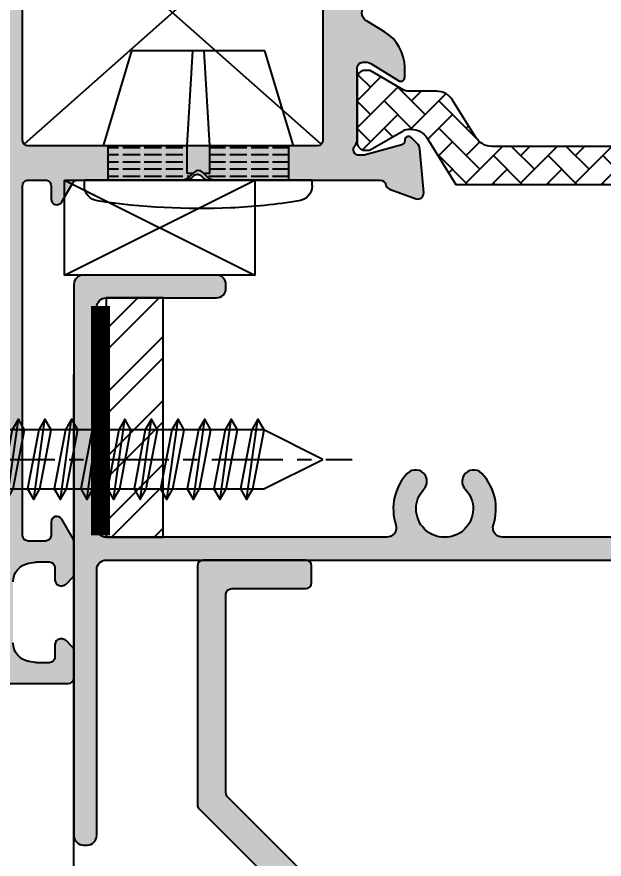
# Model space of a CAD drawing. Extents: x -160106 to 966792, y -663931 to 1550022.
# Drawn here: x -32139.57 to -32108.68, y -85884.49 to -85840.17 of the extents above; entities that cross this region are included whole.
import ezdxf
from ezdxf.enums import TextEntityAlignment as Align

# ---------------------------------------------------------------- set-up
doc = ezdxf.new("R2010")
doc.units = 0
doc.linetypes.add('CENTER', pattern=[2, 1.25, -0.25, 0.25, -0.25])
doc.linetypes.add('HIDDEN', pattern=[0.375, 0.25, -0.125])
for name, color, linetype in [('!ZN1-填充-8', 8, 'Continuous'), ('!ZN4-辅助材料-1', 1, 'Continuous'), ('!ZN4-配件-11', 11, 'Continuous'), ('!ZN5-钢材投影-40', 40, 'Continuous'), ('!ZN5-铝材断面-6', 6, 'Continuous'), ('112铝材投影', 112, 'Continuous'), ('型材截面颜色', 253, 'Continuous')]:
    doc.layers.add(name, color=color, linetype=linetype)
doc.styles.add('DHTEXT-1', font='ROMANS.shx', dxfattribs={"width": 0.7, "bigfont": 'CHINESE.shx'})

# ---------------------------------------------------------------- blocks, each defined once
blk = doc.blocks.new('20210709173109')
at = {"layer": '!ZN1-填充-8'}
h = blk.add_hatch(dxfattribs=at)
h.set_pattern_fill('AR-HBONE', color=256, scale=0.01, style=0)
h.set_pattern_definition([(45, (-38.46577697542307, -164.7075713389904), (1.4210854715202e-16, 1.436840979371065), [3.048, -1.016]), (135, (-37.74735697542565, -163.989151338993), (1.4210854715202e-16, 1.436840979371065), [3.048, -1.016])])
h.paths.add_polyline_path([(-2.566025403782987, 0.9999999999990905), (-2.830654999070248, 0.9999999999990905, -0.2586175843559005), (-3.678703095225501, 1.470080735768533), (-5.197085171057552, 3.900000000000546), (-12, 3.900000000000546), (-18.80291482893881, 3.900000000000546), (-20.32129690477086, 1.470080735768533, -0.2586175843558819), (-21.16934500092975, 1.000000000002728), (-21.43397459621701, 1.000000000002728), (-23.31602540378299, 2.086602540380227, 2.300105966801741), (-23.28311228011808, 1.944094598441552, 0.7158860915958625), (-24, 1.699999999999818), (-24, -1.699999999997999, 0.7158860915958611), (-23.28311228011808, -1.944094598439733, -0.4347625780873837), (-23.31602540378299, -2.086602540378408), (-21.43397459621701, -0.9999999999972715), (-19.82489121735125, -0.9999999999972715, 0.2586175843559044), (-18.976843121196, -0.5299192642314665), (-17.75220009006443, 1.429919264234741, -0.2586175843558783), (-16.90415199390918, 1.900000000000546), (-12, 1.900000000000546), (-7.095848006090819, 1.900000000000546, -0.2586175843559137), (-6.247799909931928, 1.429919264234741), (-5.023156878804002, -0.5299192642314665, 0.2586175843559005), (-4.175108782645111, -1.000000000000909), (-2.566025403782987, -1.000000000000909), (-0.6839745962133748, -2.086602540378408, 2.300105966800098), (-0.7168877198819246, -1.944094598439733, 0.7158860915957164), (0, -1.699999999997999), (0, 1.699999999999818, 0.7158860915958358), (-0.7168877198819246, 1.944094598441552, -0.4347625780870775), (-0.6839745962133748, 2.086602540380227)])
at = {"layer": '!ZN4-辅助材料-1'}
blk.add_lwpolyline([(-0.6839745962133748, -2.086602540377498), (-2.450000000001864, -1.066987298107051, 0.1316524975867477), (-2.700000000000728, -1), (-4.175108782645111, -1, -0.2586175843568374), (-5.023156878804002, -0.529919264230557), (-6.247799909934201, 1.429919264234286, 0.2586175843560148), (-7.095848006090819, 1.900000000001455), (-12, 1.900000000001455), (-16.90415199390918, 1.900000000001455, 0.2586175843555005), (-17.75220009006443, 1.42991926423565), (-18.97684312119554, -0.5299192642310118, -0.2586175843555006), (-19.82489121735125, -0.999999999996362), (-21.29999999999927, -0.999999999996362, 0.1316524975876729), (-21.54999999999927, -1.066987298105232), (-23.31602540378492, -2.086602540374315, -0.1316524975903822), (-23.3660254037859, -2.099999999998545), (-23.59999999999854, -2.099999999997181, -0.414213562373095), (-24, -1.69999999999709), (-23.99999999999864, 1.700000000000728, -0.4142135623730949), (-23.59999999999854, 2.100000000002183), (-23.3660254037859, 2.100000000002183, -0.1316524975950086), (-23.31602540378333, 2.086602540380682), (-21.54999999999927, 1.06698729810887, 0.1316524975867476), (-21.29999999999927, 1.000000000003638), (-21.16934500092975, 1.000000000003638, 0.2586175843560147), (-20.32129690477313, 1.470080735770807), (-18.80291482893881, 3.900000000001455), (-12, 3.900000000001455), (-5.197085171057552, 3.900000000001455), (-3.678703095225501, 1.470080735769443, 0.2586175843563233), (-2.830654999070248, 1), (-2.700000000000728, 1, 0.1316524975876729), (-2.450000000000273, 1.066987298107961), (-0.6839745962133748, 2.086602540381136, -0.1316524975823692), (-0.6339745962141023, 2.099999999999909), (-0.3999999999978172, 2.100000000002183, -0.4142135623730951), (2.273736754432321e-12, 1.700000000000728), (0, -1.69999999999709, -0.414213562373095), (-0.3999999999978172, -2.099999999997181), (-0.6339745962141023, -2.099999999998545, -0.1316524975869957)], format="xyb", close=True, dxfattribs=at)
blk = doc.blocks.new('CX13448X')
at = {"layer": '型材截面颜色', "ltscale": 15}
h = blk.add_hatch(color=256, dxfattribs=at)
h.dxf.hatch_style = 1
edge = h.paths.add_edge_path(flags=16)
edge.add_line((0.3000000000029104, -7), (15.5000000001528, -7.000000000000002))
edge.add_arc((15.50000000015643, -6.699999999998909), 0.3000000000010914, 269.999999999175, 359.9999999991749)
edge.add_line((15.80000000015571, -6.700000000004366), (15.80000000015707, 6.700000000004366))
edge.add_arc((15.50000000016007, 6.700000000002547), 0.2999999999992724, 360.0000000005645, 450.0000000005645)
edge.add_line((15.50000000015643, 7), (0.3000000000065484, 7.000000000000002))
edge.add_arc((0.3000000000029104, 6.700000000000728), 0.2999999999992724, 449.9999999991749, 539.999999999175)
edge.add_line((3.637978807091713e-12, 6.700000000004366), (2.272095727701607e-12, -6.700000000004366))
edge.add_arc((0.2999999999992724, -6.700000000000728), 0.2999999999992724, 180.0000000005645, 270.0000000005645)
edge = h.paths.add_edge_path()
edge.add_arc((17.10000000106811, -6.670849738133256), 0.4999999990903793, 318.5903778461815, 360.0000000200885)
edge.add_arc((17.10000000106811, -6.670849738133256), 0.4999999990905053, 318.59037784618147, 360.00000002008846, ccw=False)
edge.add_arc((17.70000000015716, -7.19999999999709), 0.2999999999943072, 498.5903778998151, 629.9999999998697)
edge.add_line((17.70000000015716, -7.499999999992724), (17.83417375136196, -7.49999999999303))
edge.add_arc((17.83417375137651, -6.99999999996362), 0.5000000000291038, 269.9999999982022, 284.9999999974568)
edge.add_line((17.96358327391499, -7.482962913141819), (19.95570195740705, -6.949176320666975))
edge.add_arc((19.90393814839263, -6.755991155418087), 0.1999999999903862, 284.9999999984442, 368.0465667588496)
edge.add_arc((20.30000000017026, -6.699999999897045), 0.1999999999240962, 44.99999998291992, 188.0465667846159, ccw=False)
edge.add_line((20.44142135639413, -6.558578643756846), (20.75370126542768, -6.870858552791816))
edge.add_arc((20.40014787481778, -7.2244119433999), 0.5000000000232364, 365.00000000097833, 404.9999999997223, ccw=False)
edge.add_line((20.89824522388517, -7.180834072016296), (21.09885840958511, -9.473853277173932))
edge.add_arc((20.80000000015571, -9.499999999994543), 0.2999999999995347, 249.9999999991771, 364.9999999992583, ccw=False)
edge.add_line((20.69739395715442, -9.781907786229567), (19.2973939571614, -9.272349458268309))
edge.add_arc((19.39999999978681, -8.990441672565794), 0.299999999370298, 190.5210767381537, 250.000000032265, ccw=False)
edge.add_arc((18.81008731799739, -9.099999999996726), 0.3000000000032689, 370.5210768279933, 449.9999999991749)
edge.add_line((18.81008731800102, -8.799999999993815), (9.748517285479465, -8.79999999999504))
edge.add_arc((9.748517285483103, -8.499999999985448), 0.3000000000101863, 225.000000000361, 269.9999999991749, ccw=False)
edge.add_line((9.536385251121828, -8.712132034350361), (9.412121182144174, -8.58786796537578))
edge.add_arc((9.19998914752432, -8.799999999990177), 0.3000000003702247, 404.9999999993784, 495.0000000006067)
edge.add_line((8.987857112904749, -8.587867965376063), (8.863593043930168, -8.712132034350079))
edge.add_arc((8.651461009569175, -8.499999999985448), 0.3000000000100832, 270.0000000005645, 314.9999999993784, ccw=False)
edge.add_line((8.651461009572813, -8.799999999995634), (0.3000000000029104, -8.799999999996654))
edge.add_arc((0.3000000000065484, -9.099999999998545), 0.3000000000029104, 450.0000000005645, 539.9999999998697)
edge.add_line((3.637978807091713e-12, -9.099999999998545), (8.593476778635004e-12, -13.32032163476106))
edge.add_arc((0.2999999999992724, -13.3203216347647), 0.2999999999919964, 539.999999999175, 625.000000002151)
edge.add_line((0.2738532771872997, -13.6191800441884), (0.7433855323651162, -13.6602587936715))
edge.add_arc((0.6998076609779673, -14.1583561427251), 0.5000000000081111, 360.00000000007816, 444.9999999984081, ccw=False)
edge.add_line((1.199807660985243, -14.15835614272328), (1.199807660985148, -14.20019055570992))
edge.add_arc((0.6998076609816053, -14.20019055570992), 0.500000000003638, 270.0000000011204, 359.9999999998697, ccw=False)
edge.add_line((0.6998076609888813, -14.70019055571174), (-1.800192339011119, -14.70019055571152))
edge.add_arc((-1.800192339011119, -15.00019055571465), 0.3000000000029104, 449.9999999998697, 539.9999999988275)
edge.add_line((-2.100192339014029, -15.00019055570738), (-2.100192339012211, -17.40019055570883))
edge.add_arc((-2.400192339009664, -17.40019055571429), 0.2999999999992724, 270.0000000005645, 360.00000000091194, ccw=False)
edge.add_line((-2.400192339009664, -17.70019055571174), (-2.800192339011119, -17.70019055571265))
edge.add_arc((-2.800192338945635, -16.95019055591547), 0.7499999997962732, 124.84990459054961, 269.9999999951451, ccw=False)
edge.add_arc((-3.400192339013302, -16.08850615923075), 0.2999999999999152, 304.8499045927399, 359.9999999977853)
edge.add_line((-3.100192339014029, -16.08850615924166), (-3.100192339012263, -15.31187495217455))
edge.add_arc((-3.400192338824127, -15.31187495259292), 0.2999999998137355, 360.0000000797721, 415.1500954802883)
edge.add_arc((-2.800192339014757, -14.45019055571356), 0.7499999999953874, 89.99999999959181, 235.1500954045641, ccw=False)
edge.add_line((-2.800192339007481, -13.70019055571902), (-2.299999999991996, -13.70019055571106))
edge.add_arc((-2.299999999999272, -13.2001905557081), 0.500000000003638, 270.0000000007035, 359.9999999996613)
edge.add_line((-1.799999999995634, -13.20019055571174), (-1.799999999987897, 34.99999999999272))
edge.add_arc((-1.499999999992724, 34.99999999999818), 0.2999999999956344, 89.99999999986971, 180.0000000009119, ccw=False)
edge.add_line((-1.499999999992724, 35.29999999999563), (2.399999990229844, 35.29999999999586))
edge.add_arc((2.399999990229844, 34.99999999999454), 0.3000000000010914, 359.99999999952234, 449.9999999998697, ccw=False)
edge.add_line((2.699999990229117, 34.99999999999272), (2.699999990233151, 33.57426406870945))
edge.add_arc((2.399999990208016, 33.57426406871855), 0.3000000000247383, 315.0000000015893, 359.99999999813275, ccw=False)
edge.add_line((2.612132024587481, 33.36213203435182), (2.287867955877291, 33.0378679656431))
edge.add_arc((2.075735921516753, 33.25000000000909), 0.3000000000100832, 270.0000000005645, 314.9999999993784, ccw=False)
edge.add_line((2.075735921520391, 32.94999999999891), (1.999999990235665, 32.94999999999726))
edge.add_arc((1.999999990228389, 33.24999999999272), 0.2999999999956344, 179.9999999998697, 270.00000000125937, ccw=False)
edge.add_line((1.699999990232754, 33.24999999999272), (1.699999990212405, 33.89999999999418))
edge.add_arc((1.399999990222568, 33.90000000000509), 0.2999999999919964, 359.9999999977853, 449.9999999977853)
edge.add_line((1.399999990233482, 34.19999999999709), (0.7437794071629469, 34.19999999999676))
edge.add_arc((0.743779407144757, 33.70000000031359), 0.4999999996834958, 449.9999999982022, 460.0079798054889)
edge.add_line((0.6568867402129399, 34.19239177940472), (0.3262146563246043, 34.13403788224134))
edge.add_arc((0.4999999902320269, 33.14925432342716), 0.9999999999976827, 460.0079798014438, 539.999999999974)
edge.add_line((-0.5000000097643351, 33.14925432342716), (-0.5000000097788839, 29.95078068236035))
edge.add_arc((0.4999999902247509, 29.95078068236762), 1.000000000003638, 180.0000000003908, 259.9920201989838)
edge.add_line((0.326214656324737, 28.96599712354509), (0.6568867402128072, 28.90764322639113))
edge.add_arc((0.743779407148395, 29.40003500548119), 0.4999999996836761, 259.9920201942506, 270.0000000015372)
edge.add_line((0.7437794071593089, 28.90003500579769), (1.399999990229844, 28.90003500579802))
edge.add_arc((1.399999990233482, 29.2000350058006), 0.3000000000029104, 269.9999999998697, 359.9999999998697)
edge.add_line((1.699999990232754, 29.2000350058006), (1.699999990234232, 29.85003500579478))
edge.add_arc((1.999999990235665, 29.85003500579478), 0.3000000000029104, 89.99999999986971, 179.9999999998697, ccw=False)
edge.add_line((1.999999990235665, 30.15003500579769), (2.075735921520391, 30.15003500579934))
edge.add_arc((2.075735921516753, 29.85003500578932), 0.3000000000101863, 405.000000000361, 449.999999999175, ccw=False)
edge.add_line((2.287867955878028, 30.06216704015242), (2.612132024579468, 29.73790297144222))
edge.add_arc((2.399999990204378, 29.5257709370635), 0.3000000000306627, 360.00000000403855, 405.000000000361, ccw=False)
edge.add_line((2.699999990236392, 29.52577093708533), (2.699999990232558, 27.83926549035095))
edge.add_arc((2.399999990244396, 27.83926549035095), 0.2999999999883585, 329.99999999831596, 359.9999999998697, ccw=False)
edge.add_line((2.659807611365977, 27.6892654903495), (2.059807611368707, 26.65003500579905))
edge.add_arc((1.799999990234937, 26.80003500579551), 0.2999999999955427, 179.9999999991749, 330.00000000026074, ccw=False)
edge.add_line((1.499999990235665, 26.80003500579915), (1.499999990229981, 27.50003500579624))
edge.add_arc((1.199999990225479, 27.50003500579442), 0.3000000000065484, 360.0000000005645, 449.9999999998697)
edge.add_line((1.199999990225479, 27.80003500580096), (0.2999999902167474, 27.80003500580665))
edge.add_arc((0.2999999902349373, 27.50003500580715), 0.2999999999992724, 450.0000000033438, 540.0000000019542)
edge.add_line((-9.764335118234158e-09, 27.50003500579624), (-9.769794419393162e-09, 9.099999999998545))
edge.add_arc((0.2999999902276613, 9.099999999996726), 0.2999999999992724, 539.9999999995222, 630.0000000005646)
edge.add_line((0.2999999902312993, 8.799999999995634), (1.199999990225479, 8.799999999997226))
edge.add_arc((1.199999990232754, 9.099999999993088), 0.2999999999956344, 269.9999999984801, 359.9999999998697)
edge.add_line((1.499999990228389, 9.099999999991269), (1.499999990237256, 9.799999999995634))
edge.add_arc((1.799999990238575, 9.799999999991996), 0.2999999999992724, 390.00000000163124, 539.9999999991749, ccw=False)
edge.add_line((2.059807611367432, 9.949999999998909), (2.63715788055697, 8.949999999997596))
edge.add_arc((2.896965501662635, 9.099999999991269), 0.299999999972579, 210.0000000016097, 270.0000000054281)
edge.add_line((2.896965501691739, 8.800000000019281), (8.651461009569175, 8.800000000011654))
edge.add_arc((8.651461009547347, 8.499999999978172), 0.3000000000320142, 404.9999999979045, 449.99999999570093, ccw=False)
edge.add_line((8.863593043934088, 8.712132034350361), (8.987857112908104, 8.58786796537578))
edge.add_arc((9.199989147527958, 8.799999999993815), 0.3000000003715109, 224.9999999996241, 315.0000000003611)
edge.add_line((9.41212118214753, 8.587867965376063), (9.536385251125749, 8.712132034350079))
edge.add_arc((9.748517285483103, 8.499999999989086), 0.3000000000049383, 450.0000000005645, 494.99999999937836, ccw=False)
edge.add_line((9.748517285479465, 8.799999999995634), (18.81008731800102, 8.800000000004134))
edge.add_arc((18.81008731800102, 9.100000000013097), 0.3000000000083674, 269.9999999998697, 349.478923169482)
edge.add_arc((19.3999999997759, 8.990441672578527), 0.2999999993480698, 469.9999999674756, 529.4789232633423, ccw=False)
edge.add_line((19.29739395716024, 9.272349458260578), (20.69739395715558, 9.781907786244574))
edge.add_arc((20.80000000015934, 9.500000000007276), 0.3000000000034771, 354.99999999811916, 470.0000000010964, ccw=False)
edge.add_line((21.09885840959032, 9.473853277173475), (20.89824522388723, 7.180834072016753))
edge.add_arc((20.40014787484688, 7.2244119433999), 0.499999999996763, 314.999999998838, 354.9999999989221, ccw=False)
edge.add_line((20.75370126543203, 6.8708585528002), (20.44142135639706, 6.558578643759375))
edge.add_arc((20.3000000001739, 6.699999999900683), 0.1999999999218316, 171.9534332160096, 315.00000001681957, ccw=False)
edge.add_arc((19.90393814839263, 6.755991155414449), 0.1999999999952335, 351.9534332422136, 435.0000000005583)
edge.add_line((19.95570195740947, 6.949176320667902), (17.96358327391621, 7.482962913140891))
edge.add_arc((17.83417375137651, 6.99999999996362), 0.5000000000292096, 435.0000000022827, 450.0000000015372)
edge.add_line((17.83417375136196, 7.499999999992724), (17.70000000015716, 7.500000000000306))
edge.add_arc((17.70000000015716, 7.200000000002547), 0.2999999999974534, 449.9999999998697, 581.4096221011655)
edge.add_arc((17.10000000104628, 6.67084973812598), 0.4999999991166976, 359.99999998090163, 401.40962215256576, ccw=False)
edge.add_line((17.60000000016225, 6.670849737958633), (17.60000000014641, 2.900000000001455))
edge.add_arc((17.90000000014334, 2.900000000005093), 0.2999999999992724, 180.0000000005645, 270.0000000005645)
edge.add_line((17.90000000014697, 2.600000000005821), (18.05987152578746, 2.600000000007276))
edge.add_arc((18.05987152580565, 3.099999999967622), 0.4999999999599822, 269.9999999977853, 301.3117946477415)
edge.add_line((18.31971902371879, 2.672824066903559), (19.79606100097794, 3.570870373238276))
edge.add_arc((19.90000000015425, 3.400000000005093), 0.1999999999954814, 359.99999999882755, 481.311794648865, ccw=False)
edge.add_line((20.1000000001477, 3.400000000001455), (20.10000000014653, 2.88574783950753))
edge.add_arc((17.89998115106937, 2.885714310703406), 2.200018849330188, 301.3109214311049, 360.00087320115244, ccw=False)
edge.add_line((19.04329129184043, 1.006106676271884), (18.09155890118068, 0.4271759331098833))
edge.add_arc((18.35140639910605, 5.456968210637569e-12), 0.5000000000026256, 481.3117946466747, 598.6882053521357)
edge.add_line((18.09155890117108, -0.4271759330931673), (19.04332899103115, -1.006129608357132))
edge.add_arc((17.9000000001397, -2.885703714004194), 2.200000000007874, 360.0000000003908, 418.6882053527847, ccw=False)
edge.add_line((20.1000000001477, -2.885703713989642), (20.10000000015381, -3.399999999994179))
edge.add_arc((19.90000000014697, -3.39999999999236), 0.2000000000043656, 238.68820535366052, 359.99999999934863, ccw=False)
edge.add_line((19.7960610009759, -3.570870373237994), (18.31971902372083, -2.672824066896564))
edge.add_arc((18.05987152580565, -3.099999999956708), 0.4999999999593197, 418.6882053519979, 450.0000000019541)
edge.add_line((18.0598715257911, -2.599999999996726), (17.90000000015061, -2.599999999998181))
edge.add_arc((17.90000000014697, -2.899999999997817), 0.2999999999992724, 449.9999999991749, 539.999999999175)
edge.add_line((17.6000000001477, -2.899999999994179), (17.60000000016096, -6.670849737958633))
edge.add_arc((17.10000000106811, -6.670849738133256), 0.4999999990905053, 318.59037784618147, 360.00000002008846, ccw=False)
at = {"layer": '!ZN4-辅助材料-1'}
for p, q in [((15.71213203451407, -6.964434436629745), (0.08786796564527322, 6.912132034358365)), ((15.71213203451043, 6.912132034360184), (0.0878679656489112, -6.912132034358365))]:
    blk.add_line(p, q, dxfattribs=at)
at = {"layer": '!ZN5-铝材断面-6'}
for points in [[(-1.499999999992724, 35.29999999999563), (2.399999990229844, 35.29999999999563, -0.4142135623713191), (2.699999990229117, 34.99999999999272), (2.699999990232754, 33.57426406870945, -0.198912367364823), (2.612132024587481, 33.36213203435182), (2.287867955878028, 33.03786796564236, -0.1989123673742778), (2.075735921520391, 32.94999999999891), (1.999999990235665, 32.94999999999709, -0.4142135623801987), (1.699999990232754, 33.24999999999272), (1.699999990214565, 33.89999999999418, 0.4142135623748709), (1.399999990233482, 34.19999999999709), (0.7437794071629469, 34.19999999999709, 0.04369582781297498), (0.6568867402129399, 34.19239177940472), (0.326214656324737, 34.13403788224241, 0.3639308037618496), (-0.5000000097643351, 33.14925432342716)], [(-0.500000009778887, 29.95078068236035, 0.3639308037635344), (0.326214656324737, 28.96599712354509), (0.6568867402093019, 28.90764322639006, 0.04369582781297503), (0.7437794071593089, 28.90003500579769), (1.399999990229844, 28.90003500579769, 0.4142135623713192), (1.699999990232754, 29.2000350058006), (1.699999990232754, 29.85003500579478, -0.4142135623713192), (1.999999990235665, 30.15003500579769), (2.075735921520391, 30.15003500579951, -0.1989123673742779), (2.287867955878028, 30.06216704015242), (2.612132024580205, 29.73790297144296, -0.1989123673648231), (2.699999990236392, 29.52577093708533), (2.699999990232754, 27.83926549035095, -0.1316524975935771), (2.659807611365977, 27.6892654903495), (2.059807611367432, 26.65003500579951, -0.7673269879856064), (1.499999990235665, 26.80003500579915), (1.499999990232027, 27.50003500579624, 0.4142135623713192), (1.199999990225479, 27.80003500580096), (0.2999999902167474, 27.80003500580642, 0.4142135623642156), (-9.764335118234158e-09, 27.50003500579624), (-9.771611075848341e-09, 9.099999999998545, 0.4142135623784227), (0.2999999902312993, 8.799999999995634), (1.199999990225479, 8.799999999997453, 0.4142135623801987), (1.499999990228389, 9.099999999991269), (1.499999990239303, 9.799999999995634, -0.7673269879628135), (2.059807611367432, 9.949999999998909), (2.637157880555606, 8.94999999999709, 0.2679491924493572), (2.896965501691739, 8.800000000019281), (8.651461009569175, 8.800000000010186, -0.1989123673696625), (8.863593043934088, 8.712132034350361), (8.987857112908387, 8.587867965376063, 0.4142135623781181), (9.41212118214753, 8.587867965376063), (9.536385251125466, 8.712132034350361, -0.1989123673742779), (9.748517285479465, 8.799999999995634), (18.81008731800102, 8.80000000000473, 0.3613975350776068), (19.10504365916859, 9.04522083599295, -0.2655138068692682), (19.29739395716024, 9.272349458260578), (20.69739395715806, 9.781907786244119, -0.5486187866454215), (21.09885840959032, 9.473853277173475), (20.89824522388881, 7.180834072016296, -0.176326980708533), (20.75370126543203, 6.8708585528002), (20.44142135639777, 6.558578643760484, -0.7202055212139027), (20.10196907432692, 6.727995577697584, 0.3790984775982303), (19.95570195740947, 6.949176320667902), (17.96358327391499, 7.482962913141819, 0.06554346281200278), (17.83417375136196, 7.499999999992724), (17.70000000015716, 7.5, 0.6457513110097902), (17.47500000013315, 7.001568651707203, -0.1826758139628285), (17.60000000016225, 6.670849737958633), (17.60000000014406, 2.900000000001455, 0.414213562373095), (17.90000000014697, 2.600000000005821), (18.05987152578746, 2.60000000000764, 0.1374799432377356), (18.31971902371879, 2.672824066903559), (19.79606100097953, 3.570870373237994, -0.5850073685914089), (20.1000000001477, 3.400000000001455), (20.10000000014406, 2.88574783950753, -0.2618319294233326), (19.04329129184043, 1.006106676271884), (18.091558901182, 0.4271759331113572, 0.5621864048546542), (18.09155890117108, -0.4271759330931673)]]:
    blk.add_lwpolyline(points, format="xyb", dxfattribs=at)
blk.add_lwpolyline([(0.3000000000029104, -7), (15.5000000001528, -7, 0.4142135623725622), (15.80000000015571, -6.700000000004366), (15.80000000015934, 6.700000000004366, 0.414213562373095), (15.50000000015643, 7), (0.3000000000065484, 7, 0.414213562373095), (3.637978807091713e-12, 6.700000000004366), (0, -6.700000000004366, 0.4142135623725623)], format="xyb", close=True, dxfattribs=at)
at = {"ltscale": 20, "rotation": 4.489632010355267e-12}
blk.add_blockref('20210709173109', (41.60000000015498, 5.128899640178133), dxfattribs=at)
blk = doc.blocks.new('A$C72F613A2')
at = {"layer": '!ZN1-填充-8'}
h = blk.add_hatch(dxfattribs=at)
h.set_pattern_fill('ACAD_ISO02W100', color=256, angle=-1.272221872585407e-14, style=0)
h.set_pattern_definition([(360, (-2634.245049163704, 6795.541514230942), (8.326672684688674e-17, 0.375), [0.9, -0.225])])
edge = h.paths.add_edge_path()
edge.add_line((0.2869694102528229, -0.3457833531574579), (0.4778125211614679, -0.1549402422479034))
edge.add_arc((0.8313659117561656, -0.5084936328412368), 0.5000000000013707, 89.99999999997402, 135.0000000000737, ccw=False)
edge.add_line((0.8313659117561656, -0.008493632840327336), (4.749997549392447, -0.00849363282941427))
edge.add_line((4.749997549392447, -0.0084936328294134), (4.749997572196662, -1.808493632869613))
edge.add_line((4.749997572196662, -1.808493632869613), (0.5999999999989996, -1.808493632869612))
edge.add_line((0.5999999999989996, -1.808493632869613), (0.5999999999994546, -0.3457833531565484))
edge.add_line((0.5999999999994543, -0.3457833531565484), (0.2869694102525955, -0.3457833531574578))
edge = h.paths.add_edge_path()
edge.add_arc((-0.83137562292859, -0.508493632821228), 0.4999999999806124, 44.99999999987102, 89.8554909082896, ccw=False)
edge.add_line((-0.4778222323479895, -0.1549402422424464), (-0.2869791214322959, -0.345783353157458))
edge.add_line((-0.2869791214325232, -0.3457833531574579), (-0.6000000000003638, -0.3457833531574578))
edge.add_line((-0.6000000000003638, -0.3457833531574579), (-0.5999847512009641, -1.808493632869613))
edge.add_line((-0.5999847512007364, -1.808493632869613), (-4.749959619277433, -1.808493632869612))
edge.add_line((-4.749959619277433, -1.808493632869613), (-4.749974868076833, -0.008491459035212756))
edge.add_line((-4.749974868077061, -0.008491459035212756), (-0.8301145445409475, -0.00849522316184535))
at = {"layer": '!ZN4-辅助材料-1'}
for p, q in [((-6.000004855609404, 0.3000819607123049), (-6.000004855609404, -0.0084936328294134)), ((5.978248679391072, 0.3000819607123049), (5.978248679391072, -0.0084936328294134)), ((5.978248679391072, -0.0084936328294134), (-6.000004855609404, -0.0084936328294134)), ((-4.75000002280467, -0.0084936328294134), (-4.750004855606221, -1.808493632869613)), ((-0.6000000000003638, -0.3457833531574579), (-0.6000048556061301, -1.808493632869613)), ((-0.286979121432978, -0.3457833531574579), (-0.6000000000003638, -0.3457833531574579)), ((0.5999999999994543, -0.3457833531574579), (0.2869694102514586, -0.3457833531574579)), ((0.5999999999994543, -0.3457833531574579), (0.599995144393688, -1.808493632869613)), ((4.74999997719533, -0.0084936328294134), (4.749995144393779, -1.808493632869613)), ((-0.6000048556061301, -1.808493632869613), (-5.000004855606221, -1.808493632869613)), ((-5.000004855606221, -1.808493632869613), (-3.500004855605766, -6.808493632869613)), ((-0.6000048556061301, -1.808493632869613), (-0.3000048556059483, -6.808493632869613)), ((0.599995144393688, -1.808493632869613), (0.2999951443944155, -6.808493632869613)), ((4.999995144393779, -1.808493632869613), (0.599995144393688, -1.808493632869613)), ((4.999995144393779, -1.808493632869613), (3.499995144394234, -6.808493632869613)), ((3.499995144394234, -6.808493632869613), (-3.500004855605766, -6.808493632869613))]:
    blk.add_line(p, q, dxfattribs=at)
blk.add_lwpolyline([(1.721741024543462, -0.008493632840327336), (0.8313659117607131, -0.008493632840327336, 0.1989123673797164), (0.4778125211646511, -0.1549402422442654), (0.2121271787668775, -0.420625584642039, -0.4142135623743508), (-0.2121368899483969, -0.420625584642039), (-0.4778222323461705, -0.1549402422442654, 0.1989123673796115), (-0.8313756229276805, -0.008493632840327336), (-2.113544422184987, -0.008493632840327336)], format="xyb", dxfattribs=at)
for centre, radius, start, end in [((0.1121280629113244, -35.55646063499989), 37.04786302447037, 87.56888148902573, 98.41469648452612), ((0.2096563506793245, -31.02798981811975), 32.51947189099649, 81.01648602690823, 87.40118778992758), ((-5.200004855609222, 0.3000819607123049), 0.8, 97.85489858958547, 180), ((5.17824867939089, 0.3000819607123049), 0.8, 0, 82.14510141041454)]:
    blk.add_arc(centre, radius, start, end, dxfattribs=at)
blk = doc.blocks.new('铝合金百叶框E183AZN60')
at = {"layer": '型材截面颜色', "ltscale": 15}
h = blk.add_hatch(color=256, dxfattribs=at)
h.dxf.hatch_style = 1
edge = h.paths.add_edge_path()
edge.add_arc((0.2758445934487099, 4.142842360295617), 0.5999990000008191, 150.0000000003446, 223.3984707371901)
edge.add_arc((-1.249999999992724, 2.699999999998909), 1.49999999999983, -223.39847073699627, 43.39847073704681, ccw=False)
edge.add_arc((-2.775844593441434, 4.142842360285613), 0.5999989999998404, 316.6015292638552, 390.0000000008302)
edge.add_line((-2.256230217200937, 4.442841860292901), (-2.256231260689674, 4.442843667684429))
edge.add_arc((-2.775845636933809, 4.142844167688963), 0.599998999996759, 29.99999999967865, 136.6015129938087)
edge.add_arc((-1.249999999985448, 2.699999999998909), 2.700000000001122, 136.6015129941279, 198.2099568642745)
edge.add_arc((-4.289736830709444, 1.700000000004366), 0.5000000000064542, -90.00000000083378, 18.20995686338142, ccw=False)
edge.add_line((-4.28973683071672, 1.199999999998909), (-13.75, 1.199999999998909))
edge.add_line((-13.75, 1.199999999998909), (-23.21026316928328, 1.199999999998909))
edge.add_arc((-23.210263169276, 1.699999999995271), 0.499999999996362, 161.7900431349095, 269.9999999991662, ccw=False)
edge.add_arc((-26.24999999998181, 2.699999999998909), 2.699999999997186, 341.790043135738, 403.398487005897)
edge.add_arc((-24.72415436305528, 4.142844167678049), 0.5999990000133117, 43.39848700562888, 149.9999999997895)
edge.add_line((-25.24376873931033, 4.442843667686247), (-25.24376978279906, 4.442841860292901))
edge.add_arc((-24.72415540655129, 4.142842360295617), 0.5999990000008191, 150.0000000003446, 223.3984707371901)
edge.add_arc((-26.24999999999272, 2.699999999998909), 1.49999999999983, -223.39847073699627, 43.39847073704681, ccw=False)
edge.add_arc((-27.77584459344143, 4.142842360285613), 0.5999989999998404, 316.6015292638552, 390.0000000008302)
edge.add_line((-27.25623021720094, 4.442841860292901), (-27.25623126068967, 4.442843667684429))
edge.add_arc((-27.77584563693381, 4.142844167688963), 0.599998999996759, 29.99999999967865, 136.6015129938087)
edge.add_arc((-26.24999999998545, 2.699999999998909), 2.700000000001122, 136.6015129941279, 198.2099568642745)
edge.add_arc((-29.28973683070944, 1.700000000004366), 0.5000000000064542, -90.00000000083378, 18.20995686338142, ccw=False)
edge.add_line((-29.28973683071672, 1.199999999998909), (-44.04999999998836, 1.200000000011642))
edge.add_arc((-44.04999999998836, 1.700000000011642), 0.5, 180, 270, ccw=False)
edge.add_line((-44.54999999998836, 1.700000000011642), (-44.54999999998836, 13.30000000001201))
edge.add_arc((-44.04999999998836, 13.30000000001201), 0.5, 90, 180, ccw=False)
edge.add_line((-44.04999999998836, 13.80000000001201), (-38.25, 13.80000000001201))
edge.add_arc((-38.25, 14.30000000001201), 0.5, 270, 360)
edge.add_line((-37.75, 14.30000000001201), (-37.75, 14.50000000001273))
edge.add_arc((-38.25, 14.50000000001273), 0.5, 0, 90)
edge.add_line((-38.25, 15.00000000001273), (-45.25, 15.00000000001273))
edge.add_arc((-45.25, 14.50000000001273), 0.5, 90, 180)
edge.add_line((-45.75, 14.50000000001273), (-45.75, -14.49999999998727))
edge.add_arc((-45.25, -14.49999999998727), 0.5, 180, 270)
edge.add_line((-45.25, -14.99999999998727), (-45.04999999998836, -14.99999999998727))
edge.add_arc((-45.04999999998836, -14.49999999998727), 0.5, 270, 360)
edge.add_line((-44.54999999998836, -14.49999999998727), (-44.54999999998836, -0.4999999999872671))
edge.add_arc((-44.04999999998836, -0.4999999999872671), 0.5, 90, 180, ccw=False)
edge.add_line((-44.04999999998836, 1.2732925824821e-11), (-13.75, 0))
edge.add_line((-13.75, 0), (13.75, 0))
edge.add_arc((13.75, 0.5), 0.5, 270, 360)
edge.add_line((14.25, 0.5), (14.25, 14.5))
edge.add_arc((13.75, 14.5), 0.5, 0, 90)
edge.add_line((13.75, 15), (6.75, 15))
edge.add_arc((6.75, 14.5), 0.5, 90, 180)
edge.add_line((6.25, 14.5), (6.25, 14.29999999999927))
edge.add_arc((6.75, 14.29999999999927), 0.5, 180, 270)
edge.add_line((6.75, 13.79999999999927), (12.55000000000291, 13.79999999999927))
edge.add_arc((12.55000000000291, 13.29999999999927), 0.5, 0, 90, ccw=False)
edge.add_line((13.05000000000291, 13.29999999999927), (13.05000000000291, 1.699999999998909))
edge.add_arc((12.55000000000291, 1.699999999998909), 0.5, 270, 360, ccw=False)
edge.add_line((12.55000000000291, 1.199999999998909), (1.78973683071672, 1.199999999998909))
edge.add_arc((1.789736830723996, 1.699999999994361), 0.4999999999954525, 161.7900431350085, 269.9999999991662, ccw=False)
edge.add_arc((-1.249999999985448, 2.699999999998909), 2.700000000001209, 341.7900431357254, 403.3984870058721)
edge.add_arc((0.2758456369447231, 4.142844167678959), 0.5999990000139367, 43.39848700569198, 149.9999999998647)
edge.add_line((-0.2437687393103261, 4.442843667686247), (-0.2437697827990633, 4.442841860292901))
at = {"layer": '!ZN5-铝材断面-6'}
blk.add_lwpolyline([(-13.75, 1.199999999998909), (-23.21026316928328, 1.199999999998909, -0.5106799352409624), (-23.68522204906913, 1.856250000000728, 0.2754855299094416), (-24.28819940096582, 4.555084475079639, 0.5018629364778436), (-25.24376873931033, 4.442843667686247), (-25.24376978279906, 4.442841860292901, 0.3316793650626826), (-25.1601104856818, 3.730602176687171, -2.321888726755077), (-27.33988951430365, 3.730602176685352, 0.3316793650625801), (-27.25623021720094, 4.442841860292901), (-27.25623126068967, 4.442843667684429, 0.5018629364779592), (-28.21180059900507, 4.555084475081458, 0.2754855299093494), (-28.81477795090177, 1.856249999998909, -0.5106799352409624), (-29.28973683071672, 1.199999999998909), (-44.04999999998836, 1.200000000011642, -0.4142135623730951), (-44.54999999998836, 1.700000000011642), (-44.54999999998836, 13.30000000001201, -0.4142135623730951), (-44.04999999998836, 13.80000000001201), (-38.25, 13.80000000001201, 0.4142135623730951), (-37.75, 14.30000000001201), (-37.75, 14.50000000001273, 0.4142135623730951), (-38.25, 15.00000000001273), (-45.25, 15.00000000001273, 0.4142135623730951), (-45.75, 14.50000000001273), (-45.75, -14.49999999998727, 0.4142135623730951), (-45.25, -14.99999999998727), (-45.04999999998836, -14.99999999998727, 0.4142135623730951), (-44.54999999998836, -14.49999999998727), (-44.54999999998836, -0.4999999999872671, -0.4142135623730951), (-44.04999999998836, 1.2732925824821e-11), (-13.75, 0)], format="xyb", dxfattribs=at)
blk = doc.blocks.new('铝合金百叶片E1121')
at = {"layer": '型材截面颜色', "ltscale": 15}
h = blk.add_hatch(color=256, dxfattribs=at)
h.dxf.hatch_style = 1
edge = h.paths.add_edge_path()
edge.add_arc((-9.719632931919477, 8.30541936955342), 1.000000000012852, 45.000000000442185, 145.7221524159114, ccw=False)
edge.add_line((-9.012526150741905, 9.012526150741905), (9.012526150741905, -9.012526150741905))
edge.add_arc((8.305419369549782, -9.719632931930391), 1.000000000005314, -55.72215241509741, 44.999999999852605, ccw=False)
edge.add_arc((10.727207793876, -13.27279220614037), 3.300000000007266, 124.2778475845504, 184.713439388446)
edge.add_arc((7.936677002500801, -13.50287458793355), 0.5000000000076612, 184.7134393885714, 284.9999999993904)
edge.add_line((8.066086525046558, -13.98583750107719), (8.558709692057164, -13.8538395213036))
edge.add_arc((8.429300169511407, -13.37087660815996), 0.4999999999985882, 284.9999999993904, 362.4441422014818)
edge.add_arc((10.72720779386145, -13.27279220613855), 1.799999999997974, -92.44414220144529, 182.4441422013597, ccw=False)
edge.add_arc((10.62912339183822, -15.57069983049223), 0.4999999999982236, 87.55585779864008, 165.000000000126)
edge.add_line((10.1461604786964, -15.44129030794284), (10.01416249892645, -15.93391347495526))
edge.add_arc((10.49712541208282, -16.06332299750829), 0.5000000000118918, 165.0000000001549, 265.2865606095772)
edge.add_arc((10.72720779386145, -13.27279220614037), 3.299999999996746, 265.2865606115005, 325.7221524155659)
edge.add_arc((14.28036706808052, -15.69458063044658), 1.000000000012852, 45.000000000442185, 145.7221524159114, ccw=False)
edge.add_line((14.98747384925809, -14.98747384925809), (22.13933982821618, -22.13933982821982))
edge.add_arc((21.92720779385854, -22.35147186257927), 0.300000000003009, 1.737134880386293e-10, 45.00000000012278, ccw=False)
edge.add_line((22.22720779386145, -22.35147186257745), (22.22720779386145, -32.805887450304))
edge.add_arc((21.92720779385854, -32.805887450304), 0.3000000000029104, 270, 359.99999999982634, ccw=False)
edge.add_line((21.92720779385854, -33.10588745030509), (19.02720779386436, -33.10588745030509))
edge.add_arc((19.02720779386436, -33.405887450308), 0.3000000000020009, 90, 179.9999999998263)
edge.add_line((18.72720779386145, -33.40588745030618), (18.72720779386145, -34.305887450304))
edge.add_arc((19.02720779386436, -34.305887450304), 0.3000000000029104, 180.0000000001737, 270)
edge.add_line((19.02720779386436, -34.60588745030509), (23.42720779385854, -34.60588745030509))
edge.add_arc((23.42720779385854, -34.305887450304), 0.3000000000020009, 270, 359.9999999998263)
edge.add_line((23.72720779386145, -34.305887450304), (23.72720779386145, -21.73015151901745))
edge.add_arc((23.42720779385854, -21.73015151901927), 0.3000000000029104, 3.474013860039515e-10, 45)
edge.add_line((23.63933982821618, -21.51801948466164), (-24.68492424049327, 26.80624458405146))
edge.add_arc((-24.47279220613564, 27.01837661840727), 0.3000000000017227, 180.0000000005211, 224.9999999998772, ccw=False)
edge.add_line((-24.77279220613855, 27.01837661840545), (-24.77279220613855, 37.47279220613564))
edge.add_arc((-24.47279220613564, 37.47279220613382), 0.3000000000029104, 90, 179.9999999996526, ccw=False)
edge.add_line((-24.47279220613564, 37.77279220613491), (-20.57279220614146, 37.77279220613491))
edge.add_arc((-20.57279220614146, 38.072792206136), 0.3000000000010914, 270, 359.9999999996526)
edge.add_line((-20.27279220613855, 38.07279220613418), (-20.27279220613855, 38.97279220613564))
edge.add_arc((-20.57279220614146, 38.97279220613382), 0.3000000000029104, 3.474013860039515e-10, 90)
edge.add_line((-20.57279220614146, 39.27279220613491), (-25.97279220613564, 39.27279220613491))
edge.add_arc((-25.97279220613564, 38.97279220613382), 0.3000000000010914, 90, 179.9999999996526)
edge.add_line((-26.27279220613855, 38.97279220613564), (-26.27279220613855, 26.39705627484727))
edge.add_arc((-25.97279220613564, 26.39705627484909), 0.3000000000029104, 180.0000000003474, 225)
edge.add_line((-26.18492424049327, 26.18492424049145), (-14.98747384925809, 14.98747384925809))
edge.add_arc((-15.69458063045022, 14.28036706806961), 1.000000000005314, -55.72215241509741, 44.999999999852605, ccw=False)
edge.add_arc((-13.272792206124, 10.72720779385963), 3.300000000007266, 124.2778475845504, 184.713439388446)
edge.add_arc((-16.0633229974992, 10.49712541206645), 0.5000000000076612, 184.7134393885714, 284.9999999993904)
edge.add_line((-15.93391347495344, 10.01416249892281), (-15.44129030794284, 10.1461604786964))
edge.add_arc((-15.57069983048859, 10.62912339184004), 0.4999999999985882, 284.9999999993904, 362.4441422014818)
edge.add_arc((-13.27279220613855, 10.72720779386145), 1.799999999997974, -92.44414220144529, 182.4441422013597, ccw=False)
edge.add_arc((-13.37087660816178, 8.42930016950777), 0.4999999999982236, 87.55585779864008, 165.000000000126)
edge.add_line((-13.8538395213036, 8.558709692057164), (-13.98583750107355, 8.066086525044739))
edge.add_arc((-13.50287458791718, 7.936677002491706), 0.5000000000118918, 165.0000000001549, 265.2865606095772)
edge.add_arc((-13.27279220613855, 10.72720779385963), 3.299999999996746, 265.2865606115005, 325.7221524155659)
at = {"layer": '!ZN5-铝材断面-6'}
blk.add_lwpolyline([(23.63933982821618, -21.51801948466164), (-24.68492424049327, 26.80624458405146, -0.198912367379658), (-24.77279220613855, 27.01837661840545), (-24.77279220613855, 37.47279220613564, -0.4142135623730969), (-24.47279220613564, 37.77279220613491), (-20.57279220614146, 37.77279220613491, 0.4142135623730971), (-20.27279220613855, 38.07279220613418), (-20.27279220613855, 38.97279220613564, 0.4142135623730921), (-20.57279220614146, 39.27279220613491), (-25.97279220613564, 39.27279220613491, 0.4142135623730966), (-26.27279220613855, 38.97279220613564), (-26.27279220613855, 26.39705627484727, 0.1989123673796575), (-26.18492424049327, 26.18492424049145), (-14.98747384925809, 14.98747384925809, -0.470149459032129)], format="xyb", dxfattribs=at)
blk = doc.blocks.new('*U1767')
at = {"linetype": 'ByBlock', "ltscale": 10}
for p, q in [((0.9859588387780631, 2.110000000000021), (1.57904116122194, -2.110000000000007)), ((2.385958838778063, 2.109999999999994), (2.97904116122194, -2.110000000000034)), ((3.785958838778063, 2.109999999999967), (4.37904116122194, -2.110000000000061)), ((5.185958838778062, 2.10999999999994), (5.779041161221939, -2.110000000000087)), ((6.585958838778063, 2.109999999999913), (7.17904116122194, -2.110000000000114)), ((7.985958838778063, 2.109999999999886), (8.57904116122194, -2.110000000000142)), ((9.385958838778063, 2.109999999999859), (9.97904116122194, -2.110000000000168)), ((10.78595883877806, 2.109999999999832), (11.37904116122194, -2.110000000000196)), ((12.18595883877806, 2.109999999999805), (12.77904116122194, -2.110000000000222)), ((13.58595883877806, 2.109999999999778), (14.17904116122194, -2.110000000000249)), ((14.98595883877806, 2.109999999999751), (15.57904116122194, -2.110000000000277)), ((0, 1.550000000000024), (15.895000016689, 1.549999999999744)), ((15.895000016689, 1.549999999999744), (19, -2.884803507186006e-13)), ((19, -2.884803507186006e-13), (15.895000016689, -1.550000000000251)), ((15.895000016689, -1.550000000000251), (0, -1.549999999999945))]:
    blk.add_line(p, q, dxfattribs=at)
at = {"color": 0, "linetype": 'CENTER', "ltscale": 3}
blk.add_line((-4.851510917911964, 2.913225216616411e-13), (20.54315256367451, -4.2632564145606e-15), dxfattribs=at)
at = {"linetype": 'ByBlock', "ltscale": 10}
blk.add_lwpolyline([(-3.087680633323398, 0.4000000000000909, -0.1514667514007003), (-1.723475382979757, 4), (0, 4), (0, -4), (-1.723475382979757, -4, -0.1514667514007005), (-3.087680633323398, -0.4000000000000892), (-2.699999999999932, -0.3999999999999773), (-2.699999999999932, 0.4000000000000341)], format="xyb", close=True, dxfattribs=at)
for points in [[(1.255725010475717, -1.549999999999976), (0.6626426880318403, 1.550000000000018), (0.9859588387779494, 2.109999999999935), (1.309274989524115, 1.550000000000018), (1.902357311968163, -1.549999999999976), (1.57904116122194, -2.10999999999995)], [(2.655725010475717, -1.550000000000003), (2.06264268803184, 1.549999999999991), (2.385958838777949, 2.109999999999908), (2.709274989524115, 1.549999999999991), (3.302357311968163, -1.550000000000003), (2.97904116122194, -2.109999999999977)], [(4.055725010475717, -1.55000000000003), (3.46264268803184, 1.549999999999965), (3.785958838777949, 2.109999999999881), (4.109274989524115, 1.549999999999965), (4.702357311968163, -1.55000000000003), (4.37904116122194, -2.110000000000004)], [(5.455725010475716, -1.550000000000057), (4.86264268803184, 1.549999999999937), (5.185958838777949, 2.109999999999855), (5.509274989524115, 1.549999999999937), (6.102357311968162, -1.550000000000057), (5.779041161221939, -2.110000000000031)], [(6.855725010475717, -1.550000000000084), (6.26264268803184, 1.549999999999911), (6.585958838777949, 2.109999999999828), (6.909274989524115, 1.549999999999911), (7.502357311968162, -1.550000000000084), (7.17904116122194, -2.110000000000058)], [(8.255725010475718, -1.550000000000111), (7.66264268803184, 1.549999999999883), (7.985958838777949, 2.1099999999998), (8.309274989524116, 1.549999999999883), (8.902357311968164, -1.550000000000111), (8.57904116122194, -2.110000000000085)], [(9.655725010475717, -1.550000000000138), (9.06264268803184, 1.549999999999857), (9.385958838777949, 2.109999999999774), (9.709274989524115, 1.549999999999857), (10.30235731196816, -1.550000000000138), (9.97904116122194, -2.110000000000111)], [(11.05572501047572, -1.550000000000165), (10.46264268803184, 1.54999999999983), (10.78595883877795, 2.109999999999746), (11.10927498952411, 1.54999999999983), (11.70235731196816, -1.550000000000165), (11.37904116122194, -2.110000000000139)], [(12.45572501047572, -1.550000000000192), (11.86264268803184, 1.549999999999803), (12.18595883877795, 2.10999999999972), (12.50927498952412, 1.549999999999803), (13.10235731196816, -1.550000000000192), (12.77904116122194, -2.110000000000166)], [(13.85572501047572, -1.550000000000219), (13.26264268803184, 1.549999999999776), (13.58595883877795, 2.109999999999693), (13.90927498952411, 1.549999999999776), (14.50235731196816, -1.550000000000219), (14.17904116122194, -2.110000000000193)], [(15.25572501047572, -1.550000000000246), (14.66264268803184, 1.549999999999749), (14.98595883877795, 2.109999999999665), (15.30927498952412, 1.549999999999749), (15.90235731196816, -1.550000000000246), (15.57904116122194, -2.11000000000022)]]:
    blk.add_lwpolyline(points, close=True, dxfattribs=at)
at = {"layer": 'Defpoints', "color": 0, "ltscale": 10, "style": 'DHTEXT-1', "width": 0.7}
blk.add_text('4.2', height=1, rotation=90, dxfattribs=at).set_placement((-0.4943080637851551, -1.360906739295894), align=Align.CENTER)
blk = doc.blocks.new('*U3626')
at = {"layer": '!ZN4-配件-11', "color": 1, "rotation": 270}
blk.add_blockref('*U1767', (0, 1.399999999997817), dxfattribs=at)
blk = doc.blocks.new('20240108095404')
at = {"layer": '!ZN1-填充-8'}
h = blk.add_hatch(dxfattribs=at)
h.set_pattern_fill('ANSI32', color=256, scale=0.5, angle=-1.272221872585407e-14, style=0)
h.set_pattern_definition([(44.99999999999999, (4491.21356355472, 18424.47624966214), (-1.683798022700466, 1.683798022700467), []), (44.99999999999999, (4492.336096054718, 18424.47624966214), (-1.683798022700466, 1.683798022700467), [])])
h.paths.add_polyline_path([(-6.299999999999272, 1.35105407969786), (-6.299999999999272, -1.64894592030214), (6.299999999999272, -1.64894592030214), (6.299999999999272, 1.35105407969786)])
at = {"layer": '!ZN5-钢材投影-40', "linetype": 'HIDDEN', "ltscale": 3, "const_width": 1}
blk.add_lwpolyline([(6.201572473280976, 1.64894592030214), (-5.866642360368132, 1.64894592030214)], dxfattribs=at)
at = {"layer": '!ZN5-钢材投影-40'}
blk.add_lwpolyline([(6.299999999999272, 1.35105407969786), (6.299999999999272, -1.64894592030214), (-6.299999999999272, -1.64894592030214), (-6.299999999999272, 1.35105407969786)], close=True, dxfattribs=at)

msp = doc.modelspace()

# ---------------------------------------------------------------- linework, layer by layer
at = {"layer": '!ZN4-辅助材料-1', "ltscale": 30}
for p, q in [((-32137.07329223005, -85848.75313832142), (-32127.05187542792, -85853.75313832142)), ((-32137.07329223005, -85853.7531383214), (-32127.05187542792, -85848.75313832142))]:
    msp.add_line(p, q, dxfattribs=at)
msp.add_lwpolyline([(-32137.07329223005, -85848.75313832142), (-32127.05187542792, -85848.75313832142), (-32127.05187542792, -85853.75313832142), (-32137.07329223005, -85853.75313832142)], close=True, dxfattribs=at)
at = {"layer": '112铝材投影', "ltscale": 0.1}
msp.add_line((-32136.57329222991, -85987.86760216966), (-32136.57329222991, -85858.97999966203), dxfattribs=at)

# ---------------------------------------------------------------- block references
at = {"ltscale": 20, "xscale": -1, "rotation": 180}
msp.add_blockref('CX13448X', (-32139.27329222014, -85839.95312596255), dxfattribs=at)
at = {"color": 1, "xscale": -1, "rotation": 180}
msp.add_blockref('A$C72F613A2', (-32130.02401944163, -85848.76163195426), dxfattribs=at)
at = {"ltscale": 30, "xscale": -1, "rotation": 90}
for name, p in [('*U3626', (-32141.07329222011, -85863.4531101188)), ('20240108095404', (-32133.52223815018, -85861.25312596257))]:
    msp.add_blockref(name, p, dxfattribs=at)
at = {"ltscale": 30}
for name, p in [('铝合金百叶框E183AZN60', (-32090.82329222991, -85868.75312596254)), ('铝合金百叶片E1121', (-32103.80050002376, -85908.02591816869))]:
    msp.add_blockref(name, p, dxfattribs=at)

doc.saveas('drawing.dxf')
